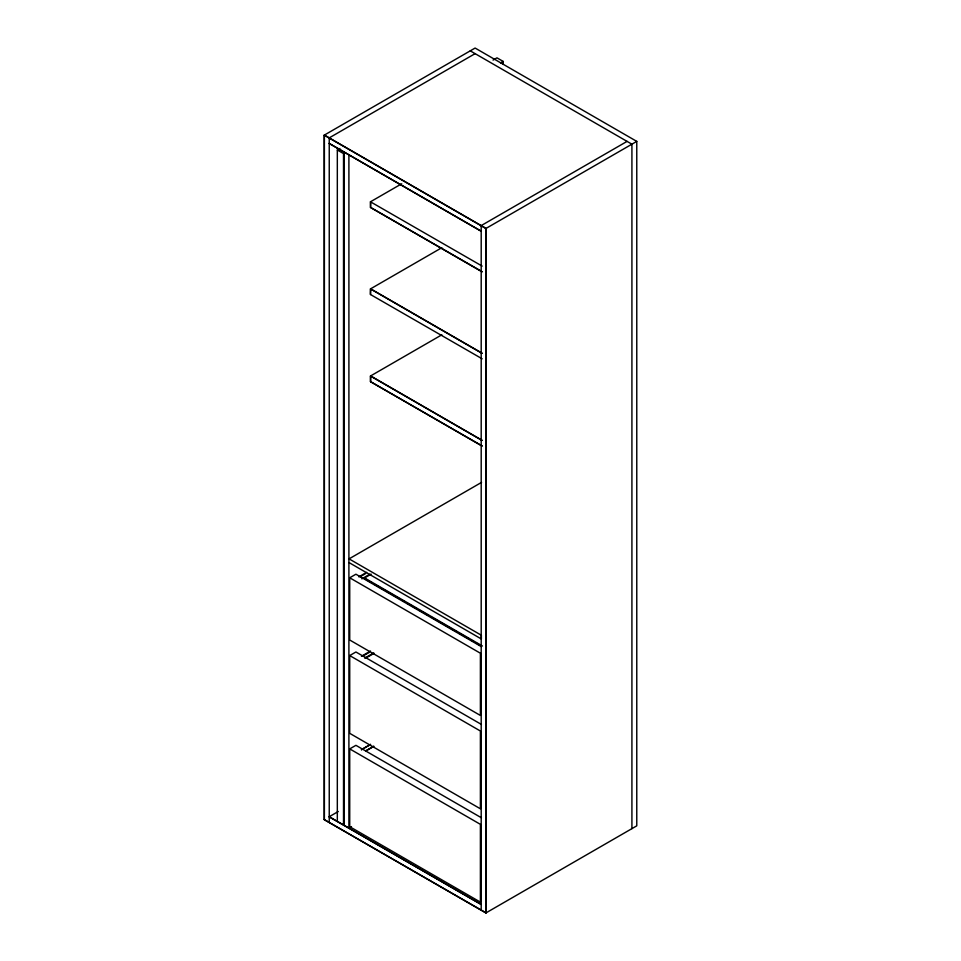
<?xml version="1.0" encoding="UTF-8"?>
<svg xmlns="http://www.w3.org/2000/svg" width="961" height="961" viewBox="0 0 961 961"><rect width="100%" height="100%" fill="white"/><g stroke="black" fill="none" stroke-linecap="round" stroke-linejoin="round"><path stroke-width="1.44" d="M324.229 135.165L475.106 48.05L636.771 141.387L636.771 825.835L485.894 912.95L324.229 819.613L324.229 135.165L485.894 228.49L636.771 141.387M329.082 137.964L475.106 53.648M337.323 821.391L337.323 150L339.918 148.499M493.065 60.087L496.957 57.84L503.156 61.408L503.156 64.411M500.561 62.909L503.156 61.408M482.002 271.795L370.465 207.408L370.465 201.798L401.71 183.767M370.465 207.408L482.17 271.711M482.17 358.813L370.465 294.51L370.465 288.913L441.844 247.698M481.041 225.691L627.077 141.387M370.465 294.51L370.622 288.817L482.17 353.216M482.002 446.024L370.465 381.625L370.465 376.027L441.844 334.812M370.465 381.625L482.17 445.928M481.569 482.374L349.071 558.87L481.365 635.245L481.365 638.981L349.071 562.605M349.72 577.789L480.392 653.228L480.392 715.452L349.72 640.014L349.72 577.789L355.918 574.21L481.413 646.669M358.825 576.876L366.621 572.384M360.123 576.756L365.324 573.753M361.841 578.87L369.853 574.246M364.663 577.873L371.15 574.125M349.72 655.57L480.392 731.009L480.392 808.79L349.72 733.339L349.72 655.57L355.918 651.99L481.413 724.438M361.432 656.267L370.514 651.029M362.729 656.147L369.216 652.399M364.663 658.141L373.745 652.891M365.961 658.009L373.745 653.516M349.72 748.895L480.392 824.346L480.392 902.127L349.72 826.676L349.72 748.895L355.918 745.328L481.413 817.775M361.432 749.604L370.514 744.355M361.432 749.796L370.514 744.547M365.961 750.721L373.745 746.229M365.961 750.913L373.745 746.409M324.229 819.613L486.05 912.854L486.05 228.406L324.386 135.069L324.386 819.529M338.272 811.504L329.082 816.814L481.197 904.457L329.239 816.718M329.239 822.328L329.239 137.867M351.486 826.592L348.903 828.082L348.903 154.829M481.197 910.055L481.197 225.607M470.265 50.849L631.918 144.186L631.918 828.634M337.323 150L343.521 153.58L343.521 824.97M370.465 201.798L482.17 266.101M370.465 288.913L482.002 353.312M482.17 440.33L370.622 375.931L370.622 381.529M370.465 376.027L482.002 440.426M364.003 577.633L482.398 645.984M365.288 578.99L371.715 582.714M374.297 584.192L400.028 599.051M402.611 600.541L405.182 602.03M407.752 603.52L416.762 608.721M419.332 610.199L428.342 615.4M430.924 616.89L456.655 631.749M459.238 633.239L468.247 638.44M470.818 639.918L473.389 641.407M475.959 642.897L479.827 645.119M485.894 228.49L485.894 912.95M370.622 201.714L370.622 207.312M344.062 152.018L344.062 825.283M329.239 143.465L481.197 231.205L329.239 143.465"/></g></svg>
